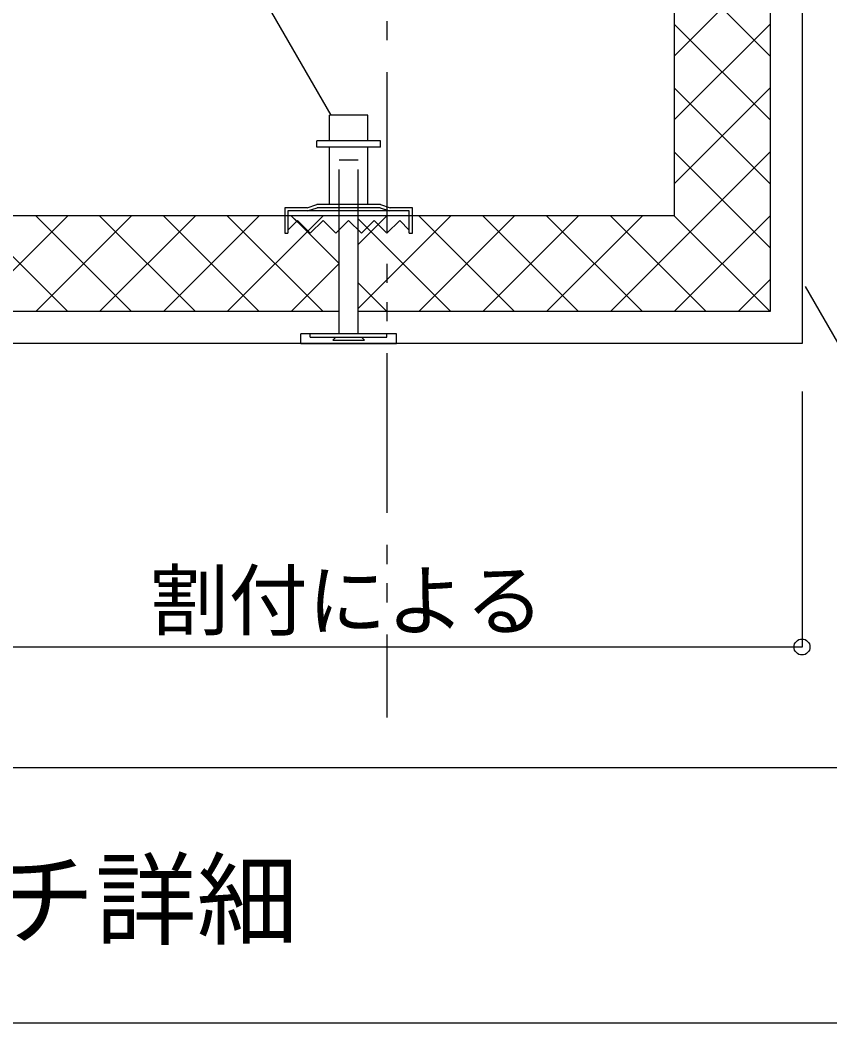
# Model space of a CAD drawing. Units: millimetres, scale not verified. Extents: x 3821 to 7821, y 4568 to 7368.
# Drawn here: x 6731.1 to 6984.7, y 6438.2 to 6752.1 of the extents above; entities that cross this region are included whole.
import ezdxf
from ezdxf.enums import TextEntityAlignment as Align

# ---------------------------------------------------------------- set-up
doc = ezdxf.new("R2010")
doc.units = ezdxf.units.MM
doc.header["$LTSCALE"] = 10
doc.linetypes.add('DASHED1', pattern=[1.8, 1.2, -0.6])
doc.linetypes.add('DOUBLE_CHAIN1', pattern=[8.8, 5, -1, 0.6, -0.6, 0.6, -1])
for name, color, linetype in [('0-0', 7, 'Continuous'), ('3-0', 7, 'Continuous'), ('3-2', 4, 'Continuous'), ('3-3', 7, 'Continuous')]:
    doc.layers.add(name, color=color, linetype=linetype)
doc.styles.add('ＭＳ ゴシック', font='')
doc.styles.get('ＭＳ ゴシック').set_extended_font_data('MS Gothic')

msp = doc.modelspace()

# ---------------------------------------------------------------- linework, layer by layer
at = {"layer": '0-0', "color": 3}
for p, q in [((3820.85, 6518.18), (7820.85, 6518.18)), ((3820.85, 6438.18), (7820.85, 6438.18))]:
    msp.add_line(p, q, dxfattribs=at)
at = {"layer": '3-0', "color": 4, "linetype": 'DOUBLE_CHAIN1'}
msp.add_line((6845.98, 7263.82), (6845.98, 6533.82), dxfattribs=at)
at = {"layer": '3-0', "color": 4}
for p, q in [((6828.54, 6722.36), (6679.81, 6979.96)), ((6965.98, 6812.36), (6965.98, 6660.86)), ((6935.98, 6770.86), (6965.98, 6740.86)), ((6965.98, 6770.86), (6935.98, 6740.86)), ((6935.98, 6750.86), (6965.98, 6720.86)), ((6965.98, 6750.86), (6935.98, 6720.86)), ((6935.98, 6730.86), (6965.98, 6700.86)), ((6965.98, 6730.86), (6935.98, 6700.86)), ((6965.98, 6710.86), (6915.98, 6660.86)), ((6935.98, 6710.86), (6965.98, 6680.86)), ((6715.98, 6690.86), (6745.98, 6660.86)), ((6745.98, 6690.86), (6715.98, 6660.86)), ((6735.98, 6690.86), (6765.98, 6660.86)), ((6765.98, 6690.86), (6735.98, 6660.86)), ((6755.98, 6690.86), (6785.98, 6660.86)), ((6785.98, 6690.86), (6755.98, 6660.86)), ((6775.98, 6690.86), (6805.98, 6660.86)), ((6805.98, 6690.86), (6775.98, 6660.86)), ((6795.98, 6690.86), (6825.98, 6660.86)), ((6825.98, 6690.86), (6795.98, 6660.86)), ((6815.98, 6690.86), (6817.98, 6688.86)), ((6865.98, 6690.86), (6836.98, 6661.86)), ((6845.98, 6690.86), (6836.98, 6681.86)), ((6855.98, 6690.86), (6885.98, 6660.86)), ((6885.98, 6690.86), (6855.98, 6660.86)), ((6875.98, 6690.86), (6905.98, 6660.86)), ((6905.98, 6690.86), (6875.98, 6660.86)), ((6895.98, 6690.86), (6925.98, 6660.86)), ((6925.98, 6690.86), (6895.98, 6660.86)), ((6915.98, 6690.86), (6945.98, 6660.86)), ((6935.98, 6690.86), (6965.98, 6660.86)), ((6965.98, 6690.86), (6935.98, 6660.86)), ((6816.98, 6689.86), (6830.98, 6675.86)), ((6836.98, 6689.86), (6865.98, 6660.86)), ((6830.98, 6675.86), (6815.98, 6660.86)), ((6836.98, 6669.86), (6845.98, 6660.86)), ((6965.98, 6670.86), (6955.98, 6660.86)), ((6830.98, 6660.86), (6690.98, 6660.86)), ((6965.98, 6660.86), (6836.98, 6660.86))]:
    msp.add_line(p, q, dxfattribs=at)
at = {"layer": '3-0', "color": 3}
msp.add_lwpolyline([(6935.98, 7240.86), (6935.98, 6690.86), (6541.98, 6690.86)], dxfattribs=at)
at = {"layer": '3-0', "color": 4}
for points in [[(6975.98, 6980.86), (6975.98, 6650.86), (6690.98, 6650.86)], [(6976.98, 6668.68), (7034.99, 6568.2), (7222.09, 6568.2)]]:
    msp.add_lwpolyline(points, dxfattribs=at)
at = {"layer": '3-2'}
for p, q in [((6975.98, 6635.86), (6975.98, 6555.86)), ((6975.98, 6555.86), (6690.98, 6555.86))]:
    msp.add_line(p, q, dxfattribs=at)
msp.add_circle((6975.98, 6555.86), 2.5, dxfattribs=at)
at = {"layer": '3-3'}
for p, q in [((6827.98, 6714.36), (6827.98, 6722.36)), ((6839.98, 6722.36), (6827.98, 6722.36)), ((6839.98, 6714.36), (6839.98, 6722.36)), ((6823.98, 6712.36), (6823.98, 6714.36)), ((6843.98, 6714.36), (6823.98, 6714.36)), ((6843.98, 6712.36), (6823.98, 6712.36)), ((6827.98, 6694.36), (6827.98, 6712.36)), ((6839.98, 6694.36), (6839.98, 6712.36)), ((6843.98, 6712.36), (6843.98, 6714.36)), ((6820.98, 6693.36), (6813.98, 6693.36)), ((6813.98, 6693.36), (6813.98, 6685.36)), ((6820.98, 6693.36), (6823.98, 6694.36)), ((6821.14, 6692.36), (6824.14, 6693.36)), ((6843.98, 6694.36), (6823.98, 6694.36)), ((6843.82, 6693.36), (6824.14, 6693.36)), ((6830.98, 6653.86), (6830.98, 6693.36)), ((6836.98, 6653.86), (6836.98, 6693.36)), ((6843.82, 6693.36), (6846.82, 6692.36)), ((6843.98, 6694.36), (6846.98, 6693.36)), ((6853.98, 6693.36), (6846.98, 6693.36)), ((6853.98, 6685.36), (6853.98, 6693.36)), ((6821.14, 6692.36), (6814.98, 6692.36)), ((6814.98, 6692.36), (6814.98, 6685.36)), ((6846.82, 6692.36), (6821.14, 6692.36)), ((6852.98, 6692.36), (6846.82, 6692.36)), ((6852.98, 6685.36), (6852.98, 6692.36)), ((6813.98, 6685.36), (6814.98, 6685.36)), ((6852.98, 6685.36), (6853.98, 6685.36)), ((6818.98, 6650.86), (6818.98, 6653.86)), ((6848.98, 6653.86), (6818.98, 6653.86)), ((6821.98, 6652.86), (6821.98, 6653.86)), ((6821.98, 6652.86), (6845.98, 6652.86)), ((6828.98, 6651.86), (6829.98, 6652.86)), ((6838.98, 6651.86), (6837.98, 6652.86)), ((6845.98, 6652.86), (6845.98, 6653.86)), ((6848.98, 6650.86), (6848.98, 6653.86)), ((6818.98, 6650.86), (6848.98, 6650.86)), ((6828.98, 6651.86), (6838.98, 6651.86))]:
    msp.add_line(p, q, dxfattribs=at)
at = {"layer": '3-3', "linetype": 'DASHED1'}
for p, q in [((6830.98, 6708.36), (6836.98, 6708.36)), ((6830.98, 6693.36), (6830.98, 6708.36)), ((6836.98, 6693.36), (6836.98, 6708.36)), ((6814.98, 6686.36), (6817.98, 6689.36)), ((6817.98, 6689.36), (6821.98, 6685.36)), ((6821.98, 6685.36), (6825.98, 6689.36)), ((6825.98, 6689.36), (6829.98, 6685.36)), ((6829.98, 6685.36), (6833.98, 6689.36)), ((6833.98, 6689.36), (6837.98, 6685.36)), ((6837.98, 6685.36), (6841.98, 6689.36)), ((6841.98, 6689.36), (6845.98, 6685.36)), ((6845.98, 6685.36), (6849.98, 6689.36)), ((6849.98, 6689.36), (6852.98, 6686.36))]:
    msp.add_line(p, q, dxfattribs=at)

# ---------------------------------------------------------------- texts
at = {"layer": '0-0', "style": 'ＭＳ ゴシック'}
msp.add_text('8.バタ角ピッチ詳細', height=23.28, dxfattribs=at).set_placement((6532.4, 6458.18), align=Align.BOTTOM_LEFT)
at = {"layer": '3-2', "color": 7, "style": 'ＭＳ ゴシック'}
msp.add_text('割付による', height=18.1, dxfattribs=at).set_placement((6771.74, 6555.96), align=Align.BOTTOM_LEFT)

doc.saveas('drawing.dxf')
